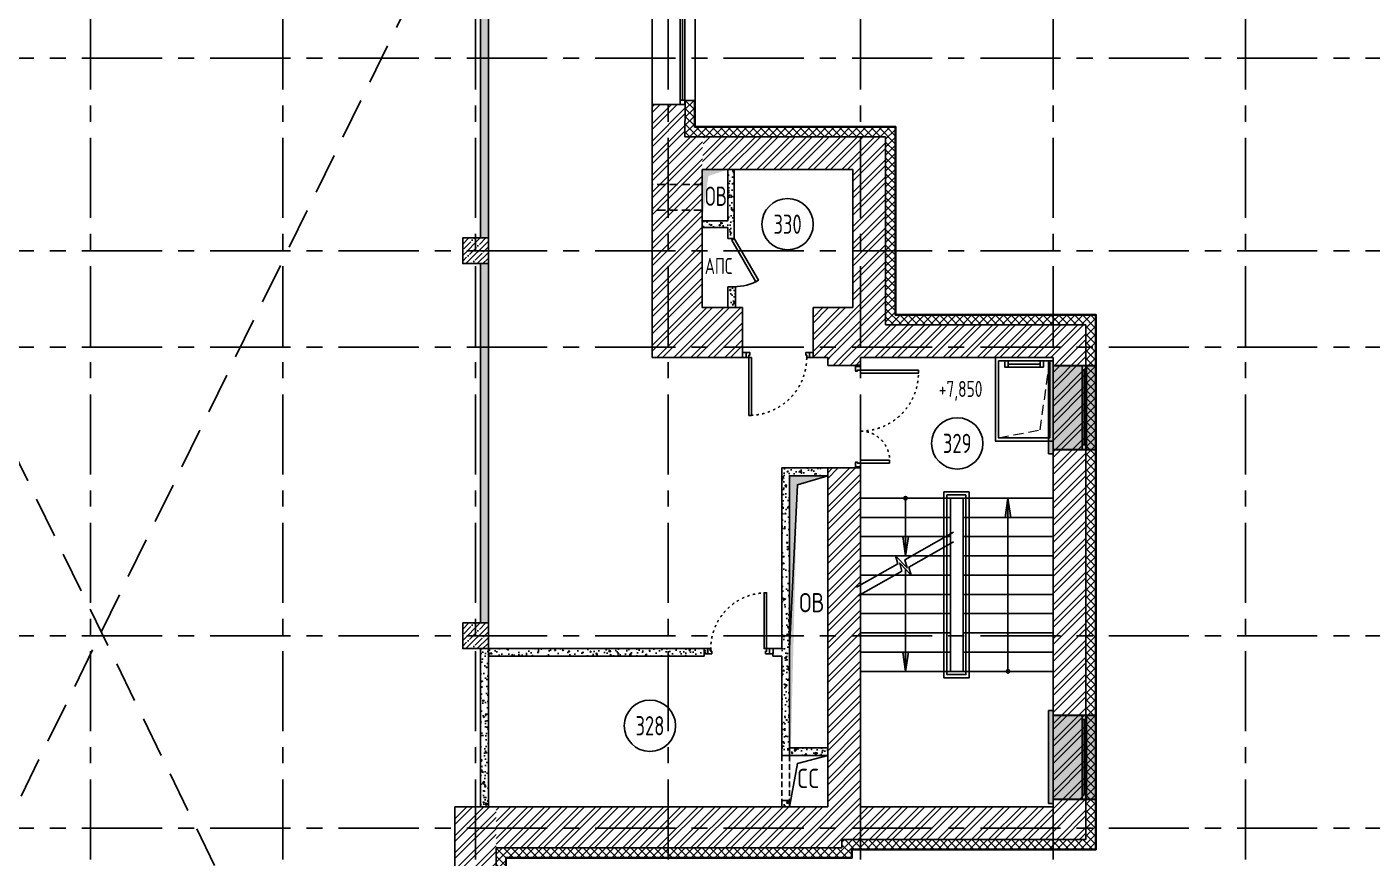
# Model space of a CAD drawing. Header units: millimetres. Extents: x -9318 to 9016603, y 0 to 838141.
# Drawn here: x 68412 to 89372, y 427543 to 440498 of the extents above; entities that cross this region are included whole.
import ezdxf
from ezdxf import colors
from ezdxf.entities.mleader import LeaderData, LeaderLine
from ezdxf.enums import TextEntityAlignment as Align
from ezdxf.math import Vec2, Vec3

# ---------------------------------------------------------------- set-up
doc = ezdxf.new("R2010")
doc.units = ezdxf.units.MM
for name, pattern in [('ACAD_ISO03W100', [30, 12, -18]), ('ADSK_Скрыто', [6, 3, -3]), ('ADSK_Штрих_ш3 п1_5', [4.5, 3, -1.5]), ('CENTER', [2, 1.25, -0.25, 0.25, -0.25]), ('DASHED', [19.05, 12.7, -6.35]), ('HIDDEN2', [4.7625, 3.175, -1.5875])]:
    doc.linetypes.add(name, pattern=pattern)
doc.layers.add('АР_новое окно', color=160, linetype='Continuous')
doc.layers.add('АР_Номер помещения', color=1, linetype='Continuous', lineweight=25)
doc.styles.add('ICOCPEUR', font='isocpeur.ttf')
doc.styles.add('ISOCPEUR', font='isocpeur.ttf', dxfattribs={"width": 0.7})
pattern_1 = [(50, (5759.64, 336407.27), (215.17805, -18.82564), [22.5, -247.5]), (355, (5759.64, 336407.27), (-41.6254, 225.65764), [18, -198]), (100.45144, (5777.57, 336405.7), (173.55265, 206.832), [19.12206, -210.34263]), (46.1842, (5759.64, 336467.27), (320.1724, -49.6558), [33.75, -371.25]), (96.63564, (5786.32, 336463.14), (280.3986, 292.2356), [28.6831, -315.5141]), (351.18416, (5759.64, 336467.27), (280.3986, 292.2356), [27, -297]), (21, (5789.64, 336452.27), (179.07212, -120.78567), [22.5, -247.5]), (326, (5789.64, 336452.27), (72.9946, 217.545), [18, -198]), (71.45144, (5804.56, 336442.2), (252.0667, 96.75935), [19.12206, -210.34263]), (37.5, (5759.64, 336407.274), (3.647957, 99.868156), [0, -195.6, 0, -201, 0, -198.75]), (7.5, (5759.64, 336407.27), (78.92086, 118.32351), [0, -114.6, 0, -191.1, 0, -75.75]), (327.5, (5692.74, 336407.274), (160.14673, -6.76646), [0, -75, 0, -234, 0, -310.5]), (317.5, (5662.74, 336407.27), (174.95585, 30.0315), [0, -97.5, 0, -155.4, 0, -220.5])]
pattern_2 = [(45, (5759.64, 336407.27), (-132.58252, 132.58252), []), (45, (5848.03, 336407.27), (-132.58252, 132.58252), [])]
pattern_3 = [(50, (5659.64, 336407.27), (215.17805, -18.82564), [22.5, -247.5]), (355, (5659.64, 336407.27), (-41.6254, 225.65764), [18, -198]), (100.45144, (5677.57, 336405.7), (173.55265, 206.832), [19.12206, -210.34263]), (46.1842, (5659.64, 336467.27), (320.1724, -49.6558), [33.75, -371.25]), (96.63564, (5686.32, 336463.14), (280.3986, 292.2356), [28.6831, -315.5141]), (351.18416, (5659.64, 336467.27), (280.3986, 292.2356), [27, -297]), (21, (5689.64, 336452.27), (179.07212, -120.78567), [22.5, -247.5]), (326, (5689.64, 336452.27), (72.9946, 217.545), [18, -198]), (71.45144, (5704.56, 336442.2), (252.0667, 96.75935), [19.12206, -210.34263]), (37.5, (5659.64, 336407.274), (3.647957, 99.868156), [0, -195.6, 0, -201, 0, -198.75]), (7.5, (5659.64, 336407.27), (78.92086, 118.32351), [0, -114.6, 0, -191.1, 0, -75.75]), (327.5, (5592.74, 336407.274), (160.14673, -6.76646), [0, -75, 0, -234, 0, -310.5]), (317.5, (5562.74, 336407.27), (174.95585, 30.0315), [0, -97.5, 0, -155.4, 0, -220.5])]

# ---------------------------------------------------------------- blocks, each defined once
blk = doc.blocks.new('*U621')
h = blk.add_hatch(color=8)
h.dxf.hatch_style = 1
edge = h.paths.add_edge_path()
edge.add_arc((0, 0), 27.6, 359.64, 719.64)
h = blk.add_hatch(color=8)
h.dxf.hatch_style = 1
h.paths.add_polyline_path([(2400, -44), (2400, 44), (2700, 0)])
at = {"color": 8}
blk.add_line((2700, 0), (0, 0), dxfattribs=at)
blk.add_lwpolyline([(2400, 44), (2400, -44), (2700, 0), (2400, 44)], dxfattribs=at)
blk.add_circle((0, 0), 27.6, dxfattribs=at)
blk = doc.blocks.new('*U611')
h = blk.add_hatch(color=8)
h.dxf.hatch_style = 1
edge = h.paths.add_edge_path()
edge.add_arc((0, 0), 27.6, 359.64, 719.64)
h = blk.add_hatch(color=8)
h.dxf.hatch_style = 1
h.paths.add_polyline_path([(600, -44), (600, 44), (900, 0)])
at = {"color": 8}
blk.add_line((900, 0), (0, 0), dxfattribs=at)
blk.add_lwpolyline([(600, 44), (600, -44), (900, 0), (600, 44)], dxfattribs=at)
blk.add_circle((0, 0), 27.6, dxfattribs=at)
blk = doc.blocks.new('дверь 1600')
at = {"color": 8}
for points in [[(984199, -50491), (984119, -50491), (984119, -50511), (984199, -50511), (984199, -50491)], [(984119, -50511), (984199, -50511), (984199, -50581), (984169, -50581), (984169, -50566), (984119, -50566), (984119, -50511)], [(984119, -52071), (984199, -52071), (984199, -52001), (984169, -52001), (984169, -52016), (984119, -52016), (984119, -52071)], [(984199, -52091), (984119, -52091), (984119, -52071), (984199, -52071), (984199, -52091)]]:
    blk.add_lwpolyline(points, dxfattribs=at)
for points in [[(983669, -50615), (984119, -50615), (984119, -50566), (983669, -50566)], [(984119, -52016), (983219, -52016), (983219, -52016), (983219, -51966), (984119, -51966)]]:
    blk.add_lwpolyline(points, close=True, dxfattribs=at)
at = {"color": 8, "linetype": 'ACAD_ISO03W100', "ltscale": 3}
for centre, radius, start, end in [((984121, -50611), 455, 174.2504, 269.7078), ((984120, -51968), 902, 90.0605, 183.0273)]:
    blk.add_arc(centre, radius, start, end, dxfattribs=at)
blk = doc.blocks.new('*U613')
at = {"color": 8}
for points in [[(-55, -80), (-55, 0), (-115, 0), (-115, -40), (-100, -40), (-100, -80), (-55, -80)], [(0, 0), (0, -80), (-55, -80), (-55, 0), (0, 0)], [(-1100, 0), (-1100, -80), (-1045, -80), (-1045, 0), (-1100, 0)], [(-1045, -80), (-1045, 0), (-985, 0), (-985, -40), (-1000, -40), (-1000, -80), (-1045, -80)]]:
    blk.add_lwpolyline(points, dxfattribs=at)
blk.add_lwpolyline([(-100, -80), (-100, -980), (-140, -980), (-140, -80)], close=True, dxfattribs=at)
at = {"color": 8, "linetype": 'ACAD_ISO03W100', "ltscale": 3}
blk.add_arc((-100, -80), 900, 180, 270, dxfattribs=at)
blk = doc.blocks.new('*U602')
at = {"color": 8}
for points in [[(0, 0), (0, -80), (55, -80), (55, 0), (0, 0)], [(55, -80), (55, 0), (115, 0), (115, -40), (100, -40), (100, -80), (55, -80)], [(1015, -80), (1015, 0), (955, 0), (955, -40), (970, -40), (970, -80), (1015, -80)], [(1070, 0), (1070, -80), (1015, -80), (1015, 0), (1070, 0)]]:
    blk.add_lwpolyline(points, dxfattribs=at)
blk.add_lwpolyline([(100, -80), (100, -950), (140, -950), (140, -80)], close=True, dxfattribs=at)
at = {"color": 8, "linetype": 'ACAD_ISO03W100', "ltscale": 3}
blk.add_arc((100, -80), 870, 270, 0, dxfattribs=at)
blk = doc.blocks.new('*U564')
h = blk.add_hatch(color=8)
h.dxf.hatch_style = 1
h.paths.add_polyline_path([(-1380, -520), (70, -520), (70, -450), (0, -450), (0, 220), (-1310, 220), (-1310, -450), (-1380, -450)])
at = {"color": 8, "lineweight": 30}
for p, q in [((-1310, -450), (-1310, 220)), ((0, -450), (0, 220))]:
    blk.add_line(p, q, dxfattribs=at)
at = {"color": 8}
for p, q in [((0, 220), (-1310, 220)), ((-1310, 70), (0, 70)), ((-1310, 0), (0, 0)), ((-1240, 0), (-1240, 70)), ((-1240, 35), (-70, 35)), ((-70, 0), (-70, 70)), ((-1380, -520), (-1380, -450)), ((-1380, -450), (-1310, -450)), ((-1380, -520), (70, -520)), ((0, -450), (70, -450)), ((70, -520), (70, -450))]:
    blk.add_line(p, q, dxfattribs=at)
blk = doc.blocks.new('_DotSmall')
at = {"color": 8, "linetype": 'ByBlock', "const_width": 0.5}
blk.add_lwpolyline([(-0.0625, 0, 1), (0.0625, 0, 1)], format="xyb", close=True, dxfattribs=at)
blk = doc.blocks.new('*U461')
at = {"layer": 'АР_Номер помещения', "color": 8}
blk.add_circle((-15988, 2213), 400, dxfattribs=at)
at = {"color": 8, "style": 'ISOCPEUR', "width": 0.7, "flags": 1}
blk.add_attdef('КАТЕГОРИЯ', (-499, -2092), '', height=250, dxfattribs=at)
at = {"layer": 'АР_Номер помещения', "color": 8, "style": 'ISOCPEUR', "width": 0.7}
blk.add_attdef('НОМЕР_ПОМЕЩЕНИЯ', text='', height=300, dxfattribs=at).set_placement((-15988, 2213), align=Align.MIDDLE_CENTER)
blk = doc.blocks.new('*U462')
at = {"layer": 'АР_Номер помещения', "color": 8}
blk.add_circle((-16683, 4636), 400, dxfattribs=at)
at = {"color": 8, "style": 'ISOCPEUR', "width": 0.7, "flags": 1}
blk.add_attdef('КАТЕГОРИЯ', (-499, -2092), '', height=250, dxfattribs=at)
at = {"layer": 'АР_Номер помещения', "color": 8, "style": 'ISOCPEUR', "width": 0.7}
blk.add_attdef('НОМЕР_ПОМЕЩЕНИЯ', text='', height=300, dxfattribs=at).set_placement((-16683, 4636), align=Align.MIDDLE_CENTER)
blk = doc.blocks.new('*U1207')
at = {"layer": 'АР_Номер помещения', "color": 8}
blk.add_circle((-21172, 2819), 400, dxfattribs=at)
at = {"color": 8, "style": 'ISOCPEUR', "width": 0.7, "flags": 1}
blk.add_attdef('КАТЕГОРИЯ', (-499, -2092), '', height=250, dxfattribs=at)
at = {"layer": 'АР_Номер помещения', "color": 8, "style": 'ISOCPEUR', "width": 0.7}
blk.add_attdef('НОМЕР_ПОМЕЩЕНИЯ', text='', height=300, dxfattribs=at).set_placement((-21172, 2819), align=Align.MIDDLE_CENTER)
blk = doc.blocks.new('*U404')
h = blk.add_hatch(color=8)
h.dxf.hatch_style = 1
h.paths.add_polyline_path([(-1380, -520), (70, -520), (70, -450), (0, -450), (0, 220), (-1310, 220), (-1310, -450), (-1380, -450)])
at = {"color": 8, "lineweight": 30}
for p, q in [((-1310, -450), (-1310, 220)), ((0, -450), (0, 220))]:
    blk.add_line(p, q, dxfattribs=at)
at = {"color": 8}
for p, q in [((0, 220), (-1310, 220)), ((-1310, 70), (0, 70)), ((-1310, 0), (0, 0)), ((-1240, 0), (-1240, 70)), ((-1240, 35), (-70, 35)), ((-70, 0), (-70, 70)), ((-1380, -520), (-1380, -450)), ((-1380, -450), (-1310, -450)), ((-1380, -520), (70, -520)), ((0, -450), (70, -450)), ((70, -520), (70, -450))]:
    blk.add_line(p, q, dxfattribs=at)
blk = doc.blocks.new('*U784')
at = {"layer": 'АР_новое окно', "color": 8, "lineweight": 20}
for p, q in [((0, 1770), (-70, 1770)), ((0, 0), (-70, 0))]:
    blk.add_line(p, q, dxfattribs=at)
at = {"layer": 'АР_новое окно', "color": 8}
for p, q in [((-70, 1770), (-70, 0)), ((-70, 0), (-70, 1770)), ((0, 1700), (-70, 1700)), ((-35, 1700), (-35, 70)), ((0, 1770), (0, 0)), ((0, 70), (-70, 70))]:
    blk.add_line(p, q, dxfattribs=at)
blk = doc.blocks.new('*U782')
at = {"color": 8}
for p, q in [((-750, 0), (-750, 100)), ((0, 0), (0, 100))]:
    blk.add_line(p, q, dxfattribs=at)
blk.add_lwpolyline([(0, 0), (-650, -375), (-671, -337), (-22, 38)], close=True, dxfattribs=at)
blk.add_arc((0, 0), 750, 180, 210, dxfattribs=at)

msp = doc.modelspace()

# ---------------------------------------------------------------- hatches: boundary and pattern name
at = {"ltscale": 100}
h = msp.add_hatch(dxfattribs=at)
h.set_pattern_fill('AR-CONC', color=256, scale=30)
h.set_pattern_definition(pattern_1)
h.paths.add_polyline_path([(75602.03, 442807.96), (75482.03, 442807.96), (75482.03, 437207.96), (75602.03, 437207.96)])
h = msp.add_hatch(dxfattribs=at)
h.set_pattern_fill('ANSI37', color=256, scale=700)
h.set_pattern_definition([(45, (-881264.54, 440766.49), (-61.871843, 61.871843), []), (135, (-881264.54, 440766.49), (-61.871843, -61.871843), [])])
h.paths.add_polyline_path([(78661.91, 438782.96), (81791.91, 438782.96), (81791.91, 435852.96), (84912.07, 435852.96), (84912.07, 427832.96), (81111.91, 427832.96), (81111.91, 427702.96), (75721.91, 427702.96), (75721.91, 419092.96), (80697.1, 419092.96), (80697.1, 423057.96), (115497.1, 423057.96), (115497.1, 419092.96), (125997.1, 419092.96), (125997.1, 401222.96), (132347.11, 401222.96), (132347.08, 391512.96), (119247.1, 391512.96), (119247.1, 397862.96), (111367.1, 397862.96), (111367.1, 403052.96), (102831.79, 403052.96), (102831.79, 402652.96), (102981.79, 402652.96), (102981.79, 402902.96), (111217.1, 402902.96), (111217.1, 397712.96), (119097.1, 397712.96), (119097.1, 391362.96), (132497.08, 391362.96), (132497.11, 401372.96), (126147.1, 401372.96), (126147.1, 419242.96), (115647.1, 419242.96), (115647.1, 423207.96), (80547.1, 423207.96), (80547.1, 419242.96), (75871.91, 419242.96), (75871.91, 427552.96), (81261.91, 427552.96), (81261.91, 427682.96), (85062.07, 427682.96), (85062.07, 436002.96), (81941.91, 436002.96), (81941.91, 438932.96), (78811.91, 438932.96), (78811.91, 439351.77), (78666.33, 439351.77)])
h = msp.add_hatch(dxfattribs=at)
h.set_pattern_fill('ANSI32', color=256, scale=500)
h.set_pattern_definition([(45, (5764.52, 332917.4), (-132.58252, 132.58252), []), (45, (5852.9, 332917.4), (-132.58252, 132.58252), [])])
h.paths.add_polyline_path([(78936.79, 438782.96), (78661.91, 438782.96), (78666.33, 439286.77), (78156.87, 439286.77), (78147.03, 435342.96), (79562.07, 435342.95), (79562.07, 436122.96), (78931.91, 436122.96)])
h = msp.add_hatch(dxfattribs=at)
h.set_pattern_fill('ANSI32', color=256, scale=500)
h.set_pattern_definition(pattern_2)
h.paths.add_polyline_path([(84912.07, 435852.96), (81791.91, 435852.96), (81791.91, 438782.96), (78953.83, 438782.96), (78931.91, 438272.96), (81281.91, 438272.96), (81281.91, 436122.96), (80662.07, 436122.96), (80662.07, 435342.96), (84402.07, 435342.96), (84912.07, 435345.24)])
h = msp.add_hatch(dxfattribs=at)
h.set_pattern_fill('AR-CONC', color=256, scale=30)
h.set_pattern_definition(pattern_1)
h.paths.add_polyline_path([(79433.38, 437197.96), (79431.91, 438272.96), (79333.38, 438271.06), (79330.44, 438274.85), (79331.91, 437471.39), (78931.91, 437471.39), (78931.91, 437371.39), (79331.91, 437371.39), (79331.91, 437197.96)])
at = {"linetype": 'ADSK_Скрыто', "lineweight": 9}
msp.add_hatch(color=256, dxfattribs=at).paths.add_polyline_path([(79331.91, 438272.96), (79031.91, 438172.96), (78931.91, 437472.96), (78931.91, 438272.96)])
at = {"ltscale": 100}
h = msp.add_hatch(dxfattribs=at)
h.set_pattern_fill('ANSI35', color=256, scale=500)
h.set_pattern_definition([(45, (-881850.06, 477079.43), (-88.388348, 88.388348), []), (45, (-881761.68, 477079.43), (-88.388348, 88.388348), [156.25, -31.25, 0, -31.25])])
h.paths.add_polyline_path([(75602.03, 437207.96), (75202.03, 437207.96), (75202.03, 436807.96), (75602.03, 436807.96)])
h = msp.add_hatch(dxfattribs=at)
h.set_pattern_fill('AR-CONC', color=256, scale=30)
h.set_pattern_definition(pattern_1)
h.paths.add_polyline_path([(75602.03, 436807.96), (75482.03, 436807.96), (75482.03, 431207.96), (75602.03, 431207.96)])
h = msp.add_hatch(dxfattribs=at)
h.set_pattern_fill('AR-CONC', color=256, scale=30)
h.set_pattern_definition([(50, (275635.95, 336407.27), (215.17805, -18.82564), [22.5, -247.5]), (355, (275635.95, 336407.27), (-41.6254, 225.65764), [18, -198]), (100.45144, (275653.88, 336405.7), (173.55265, 206.832), [19.12206, -210.34263]), (46.1842, (275635.95, 336467.27), (320.1724, -49.6558), [33.75, -371.25]), (96.63564, (275662.63, 336463.14), (280.3986, 292.2356), [28.6831, -315.51413]), (351.18416, (275635.95, 336467.27), (280.3986, 292.2356), [27, -297]), (21, (275665.95, 336452.27), (179.07212, -120.78567), [22.5, -247.5]), (326, (275665.95, 336452.27), (72.9946, 217.54501), [18, -198]), (71.45144, (275680.87, 336442.2), (252.06671, 96.75935), [19.12206, -210.34263]), (37.5, (275635.95, 336407.274), (3.647957, 99.868156), [0, -195.6, 0, -201, 0, -198.75]), (7.5, (275635.95, 336407.27), (78.92086, 118.323514), [0, -114.6, 0, -191.1, 0, -75.75]), (327.5, (275569.05, 336407.274), (160.14673, -6.766462), [0, -75, 0, -234, 0, -310.5]), (317.5, (275539.05, 336407.27), (174.95585, 30.031495), [0, -97.5, 0, -155.4, 0, -220.5])])
h.paths.add_polyline_path([(79451.91, 436447.96), (79331.91, 436447.96), (79331.91, 436122.96), (79451.91, 436122.96)])
h = msp.add_hatch(dxfattribs=at)
h.set_pattern_fill('ANSI32', color=256, scale=500)
h.set_pattern_definition(pattern_2)
h.paths.add_polyline_path([(81111.91, 427832.96), (84912.07, 427832.96), (84912.07, 435345.24), (84402.03, 435342.96), (84402.03, 428342.96), (81402.11, 428342.96), (81401.96, 433622.96), (80892.07, 433622.96), (80892.07, 428342.96), (75721.91, 428342.96), (75721.91, 427702.96), (81111.91, 427702.96)])
h = msp.add_hatch(dxfattribs=at)
h.set_pattern_fill('ANSI32', color=256, scale=500)
h.set_pattern_definition(pattern_2)
h.paths.add_polyline_path([(81402.03, 435342.96), (80892.1, 435342.96), (80892.1, 435222.96), (81402.03, 435222.95)])
h = msp.add_hatch(dxfattribs=at)
h.set_pattern_fill('AR-CONC', color=256, scale=30)
h.set_pattern_definition(pattern_3)
h.paths.add_polyline_path([(80792.07, 433622.96), (80172.58, 433622.96), (80172.55, 430688.06), (80292.58, 430688.23), (80292.59, 433502.96), (80792.07, 433502.96)])
h = msp.add_hatch(dxfattribs=at)
h.set_pattern_fill('ANSI31', color=256)
h.set_pattern_definition([(45, (5759.63739, 336407.27439), (-0.08838834765, 0.08838834765), [])])
h.paths.add_polyline_path([(80892.07, 433502.96), (80292.59, 433502.96), (80292.58, 431007.96), (80359.23, 431007.96), (80418.11, 433362.26)])
h.paths.add_polyline_path([(80359.23, 431007.96), (80292.58, 431007.96), (80292.58, 428342.96)])
h = msp.add_hatch(dxfattribs=at)
h.set_pattern_fill('ANSI35', color=256, scale=500)
h.set_pattern_definition([(45, (-881850.06, 471079.43), (-88.388348, 88.388348), []), (45, (-881761.68, 471079.43), (-88.388348, 88.388348), [156.25, -31.25, 0, -31.25])])
h.paths.add_polyline_path([(75602.03, 431207.96), (75202.03, 431207.96), (75202.03, 430807.96), (75602.03, 430807.96)])
h = msp.add_hatch(dxfattribs=at)
h.set_pattern_fill('AR-CONC', color=256, scale=30)
h.set_pattern_definition(pattern_1)
h.paths.add_polyline_path([(75602.03, 430687.95), (79067.16, 430688.09), (79067.16, 430808.09), (75482.03, 430807.96), (75482.03, 429383.64), (75482.03, 429263.64), (75482.03, 428342.96), (75602.03, 428342.96)])
h = msp.add_hatch(color=256)
h.dxf.hatch_style = 1
h.paths.add_polyline_path([(82058.12, 430752.96), (82146.66, 430752.96), (82102.39, 430452.96)])
h = msp.add_hatch(dxfattribs=at)
h.set_pattern_fill('AR-CONC', color=256, scale=30)
h.set_pattern_definition(pattern_3)
h.paths.add_polyline_path([(80292.58, 430344.64), (80292.58, 430688.03), (80172.63, 430688.06), (80172.58, 429529.83), (80172.58, 429409.83), (80172.58, 429141.36), (80292.58, 429141.36)])
h = msp.add_hatch(dxfattribs=at)
h.set_pattern_fill('AR-CONC', color=256, scale=30)
h.set_pattern_definition([(50, (140697.8, 334862.18), (215.17805, -18.82564), [22.5, -247.5]), (355, (140697.8, 334862.18), (-41.6254, 225.65764), [18, -198]), (100.45144, (140715.73, 334860.62), (173.55265, 206.832), [19.12206, -210.34263]), (46.1842, (140697.8, 334922.18), (320.1724, -49.6558), [33.75, -371.25]), (96.63564, (140724.48, 334918.05), (280.3986, 292.2356), [28.6831, -315.5141]), (351.18416, (140697.8, 334922.2), (280.3986, 292.2356), [27, -297]), (21, (140727.8, 334907.18), (179.07212, -120.78567), [22.5, -247.5]), (326, (140727.8, 334907.18), (72.9946, 217.545), [18, -198]), (71.45144, (140742.72, 334897.12), (252.0667, 96.75935), [19.12206, -210.34263]), (37.5, (140697.8, 334862.185), (3.647957, 99.868156), [0, -195.6, 0, -201, 0, -198.75]), (7.5, (140697.8, 334862.18), (78.92086, 118.32351), [0, -114.6, 0, -191.1, 0, -75.75]), (327.5, (140630.9, 334862.185), (160.14673, -6.76646), [0, -75, 0, -234, 0, -310.5]), (317.5, (140600.9, 334862.18), (174.95585, 30.0315), [0, -97.5, 0, -155.4, 0, -220.5])])
h.paths.add_polyline_path([(80892.06, 429263.05), (80292.59, 429262.99), (80292.59, 429142.9), (80892.06, 429142.96)])
h = msp.add_hatch(dxfattribs=at)
h.set_pattern_fill('AR-CONC', color=256, scale=30)
h.set_pattern_definition([(50, (140577.75, 334042.16), (215.17805, -18.82564), [22.5, -247.5]), (355, (140577.75, 334042.16), (-41.6254, 225.65764), [18, -198]), (100.45144, (140595.68, 334040.59), (173.55265, 206.832), [19.12206, -210.34263]), (46.1842, (140577.75, 334102.16), (320.1724, -49.6558), [33.75, -371.25]), (96.63564, (140604.43, 334098.02), (280.3986, 292.2356), [28.6831, -315.5141]), (351.18416, (140577.75, 334102.16), (280.3986, 292.2356), [27, -297]), (21, (140607.75, 334087.16), (179.07212, -120.78567), [22.5, -247.5]), (326, (140607.75, 334087.16), (72.9946, 217.545), [18, -198]), (71.45144, (140622.67, 334077.1), (252.0667, 96.75935), [19.12206, -210.34263]), (37.5, (140577.75, 334042.16), (3.647957, 99.868156), [0, -195.6, 0, -201, 0, -198.75]), (7.5, (140577.75, 334042.16), (78.92086, 118.32351), [0, -114.6, 0, -191.1, 0, -75.75]), (327.5, (140510.85, 334042.16), (160.14673, -6.76646), [0, -75, 0, -234, 0, -310.5]), (317.5, (140480.85, 334042.16), (174.95585, 30.0315), [0, -97.5, 0, -155.4, 0, -220.5])])
h.paths.add_polyline_path([(80292.58, 428443.02), (80172.54, 428442.96), (80172.54, 428342.93), (80292.58, 428342.99)])
h = msp.add_hatch(dxfattribs=at)
h.set_pattern_fill('ANSI32', color=256, scale=500)
h.set_pattern_definition([(45, (-887844.57, 501230.07), (-132.58252, 132.58252), []), (45, (-887756.18, 501230.07), (-132.58252, 132.58252), [])])
h.paths.add_polyline_path([(75721.91, 428342.96), (75081.91, 428342.96), (75082.03, 419093.04), (75722.03, 419092.87), (75721.91, 427702.15), (75721.91, 427703.77)])

# ---------------------------------------------------------------- linework, layer by layer
at = {"linetype": 'CENTER', "ltscale": 1000}
for p, q in [((69402.03, 470770.43), (69402.03, 415038.08)), ((72402.03, 470770.43), (72402.03, 415038.08)), ((75402.03, 470770.43), (75402.03, 415038.08)), ((78402.03, 470770.43), (78402.03, 415038.08)), ((81402.03, 470770.43), (81402.03, 415038.08)), ((84402.03, 470770.43), (84402.03, 415038.08)), ((87402.03, 470770.43), (87402.03, 415038.08)), ((51268.34, 440007.96), (134446.74, 440007.96)), ((51268.34, 437007.96), (134446.74, 437007.96)), ((51268.34, 435507.96), (134446.74, 435507.96)), ((51268.34, 431007.96), (134446.74, 431007.96)), ((51268.34, 428007.96), (134446.74, 428007.96))]:
    msp.add_line(p, q, dxfattribs=at)
at = {"linetype": 'DASHED', "ltscale": 50}
for p, q in [((75081.91, 419715.34), (63721.91, 443107.96)), ((63721.91, 419092.96), (75402.03, 443007.96))]:
    msp.add_line(p, q, dxfattribs=at)
at = {"ltscale": 100}
for p, q in [((78821.91, 438942.96), (78821.91, 442123.22)), ((78666.33, 439351.77), (78821.91, 439351.77)), ((78666.33, 439351.77), (78666.33, 439286.77)), ((78811.91, 438932.96), (78811.91, 439351.77)), ((78666.33, 439286.77), (78151.91, 439286.77)), ((78151.91, 435342.96), (78151.91, 439286.77)), ((78661.91, 438782.96), (78666.33, 439286.77)), ((81941.91, 438932.96), (78811.91, 438932.96)), ((81951.91, 438942.96), (78821.91, 438942.96)), ((81941.91, 436002.96), (81941.91, 438932.96)), ((81951.91, 436012.96), (81951.91, 438942.96)), ((81791.91, 438782.96), (78661.91, 438782.96)), ((81791.91, 435852.96), (81791.91, 438782.96)), ((78931.91, 436122.96), (78931.91, 438272.96)), ((81281.91, 438272.96), (78931.91, 438272.96)), ((79433.66, 437197.96), (79431.91, 438273.12)), ((81281.91, 436122.96), (81281.91, 438272.96)), ((78931.91, 437371.39), (79331.91, 437371.39)), ((79331.91, 437371.39), (79331.91, 437197.96)), ((79331.91, 437197.96), (79433.66, 437197.96)), ((79331.91, 436447.96), (79331.91, 436122.96)), ((79331.91, 436447.96), (79451.91, 436447.96)), ((79451.91, 436447.96), (79451.91, 436122.96)), ((79562.07, 436122.96), (78931.91, 436122.96)), ((79562.07, 436122.96), (79562.07, 435342.96)), ((80662.07, 436122.96), (80662.07, 435342.96)), ((81281.91, 436122.96), (80662.07, 436122.96)), ((81941.91, 436002.96), (85062.07, 436002.96)), ((81951.91, 436012.96), (85072.07, 436012.96)), ((85062.07, 427682.96), (85062.07, 436002.96)), ((85072.07, 427672.96), (85072.07, 436012.96)), ((81791.91, 435852.96), (84912.07, 435852.96)), ((84912.07, 427832.96), (84912.07, 435852.96)), ((79562.07, 435342.96), (78151.91, 435342.96)), ((80662.07, 435342.96), (80892.1, 435342.96)), ((80892.1, 435222.96), (81402.1, 435222.96)), ((81402.03, 435342.96), (84402.07, 435342.96)), ((84402.07, 428342.96), (84402.07, 435342.96)), ((80892.07, 433622.96), (81402.07, 433622.96)), ((80892.07, 428342.96), (80892.07, 433622.96)), ((81402.07, 428342.96), (81402.07, 433622.96)), ((83043.97, 433203.26), (83043.97, 430452.96)), ((81402.07, 432852.96), (82802.71, 432852.96)), ((83001.39, 432852.96), (84402.33, 432852.96)), ((81402.07, 432552.96), (82802.71, 432552.96)), ((83001.39, 432552.96), (84402.18, 432552.96)), ((81402.07, 432252.96), (82802.71, 432252.96)), ((83001.39, 432252.96), (84402.18, 432252.96)), ((81402.07, 431952.96), (82802.71, 431952.96)), ((83001.54, 431952.96), (84402.18, 431952.96)), ((81402.07, 431652.96), (82802.71, 431652.96)), ((83001.54, 431652.96), (84402.18, 431652.96)), ((81402.07, 431352.96), (82802.71, 431352.96)), ((83001.54, 431352.96), (84402.18, 431352.96)), ((81402.07, 431052.96), (82802.71, 431052.96)), ((83001.54, 431052.96), (84402.18, 431052.96)), ((75482.03, 430807.96), (75482.03, 428342.96)), ((81402.07, 430752.96), (82802.71, 430752.96)), ((83001.54, 430752.96), (84402.18, 430752.96)), ((80172.56, 429142.9), (80172.58, 430688.06)), ((84402.03, 430452.96), (81402.07, 430452.96)), ((80172.58, 428442.96), (80292.62, 428442.96)), ((80172.58, 428342.95), (80172.58, 428442.96)), ((75081.91, 428342.96), (80892.07, 428342.96)), ((75081.91, 419092.96), (75081.91, 428342.96)), ((81402.07, 428342.96), (84402.07, 428342.96)), ((81111.91, 427832.96), (84912.07, 427832.96)), ((75721.91, 427702.96), (81111.91, 427702.96)), ((75721.91, 419092.96), (75721.91, 427702.96)), ((81261.91, 427682.96), (85062.07, 427682.96)), ((81271.91, 427672.96), (85072.07, 427672.96)), ((75871.91, 427552.96), (81261.91, 427552.96)), ((75871.91, 419242.96), (75871.91, 427552.96)), ((75881.91, 427542.96), (81271.91, 427542.96)), ((75881.91, 419252.96), (75881.91, 427542.96))]:
    msp.add_line(p, q, dxfattribs=at)
for p, q in [((78151.91, 441056.77), (78151.91, 439286.77)), ((82102.39, 430452.96), (82102.39, 432045.28))]:
    msp.add_line(p, q)
at = {"linetype": 'DASHED', "ltscale": 10}
for p, q in [((78931.91, 438042.94), (78151.91, 438042.94)), ((78931.91, 437642.94), (78151.91, 437642.94))]:
    msp.add_line(p, q, dxfattribs=at)
at = {"linetype": 'ADSK_Штрих_ш3 п1_5', "ltscale": 30}
for p, q in [((80172.56, 429142.9), (80172.56, 428442.96)), ((80292.59, 429142.9), (80292.62, 428442.96))]:
    msp.add_line(p, q, dxfattribs=at)
at = {"ltscale": 100}
for points in [[(75482.03, 442807.96), (75482.03, 437207.96)], [(75602.03, 442807.96), (75602.03, 437207.96)], [(78931.91, 437472.96), (79333.21, 437472.96), (79331.91, 438272.96)], [(75482.03, 436807.96), (75482.03, 431207.96)], [(75602.03, 436807.96), (75602.03, 431207.96)], [(80892.1, 435222.96), (80892.1, 435342.96)], [(81402.03, 435222.96), (81402.03, 435342.96)], [(83502.03, 435342.96), (84402.03, 435342.96), (84402.03, 434042.96)], [(80172.58, 430808.08), (80172.58, 433622.96), (80892.07, 433622.96)], [(80892.07, 433502.96), (80292.59, 433502.96), (80292.45, 429142.9)], [(80292.58, 430808.07), (80418.11, 433362.26), (80892.07, 433502.96)], [(82698.08, 433253.26), (82698.08, 430352.65), (83093.97, 430352.65), (83093.97, 433253.26)], [(82698.08, 433253.26), (83093.97, 433253.26)], [(81402.07, 430452.96), (81402.07, 433152.96), (84402.03, 433152.96)], [(82748.08, 433203.26), (82748.08, 430402.65), (83043.97, 430402.65), (83043.97, 430457.37)], [(82748.08, 433203.26), (83043.97, 433203.26)], [(82802.71, 433152.96), (82802.71, 430452.96)], [(83001.39, 430452.96), (83001.39, 433152.96)], [(84402.03, 433152.96), (84402.03, 430452.96)], [(75602.03, 430807.95), (78967.16, 430808.09)], [(75602.04, 430807.95), (75602.03, 428342.96)], [(78967.16, 430808.09), (78967.16, 430688.09)], [(80037.12, 430688.09), (80037.16, 430808.09)], [(80037.16, 430808.09), (80172.58, 430808.08)], [(78967.16, 430688.09), (75602.03, 430687.95)], [(80172.58, 430688.06), (80037.12, 430688.09)], [(82748.08, 430452.96), (82698.08, 430452.96)], [(83043.97, 430452.96), (83093.97, 430452.96)], [(80172.56, 429143.01), (80892.07, 429143)], [(80292.56, 428342.96), (80418.12, 429019.05), (80892.07, 429142.9)], [(80892.04, 429263), (80292.59, 429262.98)], [(80292.58, 428442.96), (80292.58, 428342.96)], [(81111.91, 427832.96), (81111.91, 427702.96)], [(81261.91, 427682.96), (81261.91, 427552.96)], [(81271.91, 427672.96), (81271.91, 427542.96)]]:
    msp.add_lwpolyline(points, dxfattribs=at)
for points in [[(75202.03, 437207.96), (75602.03, 437207.96), (75602.03, 436807.96), (75202.03, 436807.96)], [(75202.03, 431207.96), (75602.03, 431207.96), (75602.03, 430807.96), (75202.03, 430807.96)]]:
    msp.add_lwpolyline(points, close=True, dxfattribs=at)
at = {"ltscale": 75}
for points in [[(84402.03, 434042.96), (84402.03, 435342.96), (83502.03, 435342.96), (83502.03, 434042.96)], [(84352.03, 434092.96), (84352.03, 435292.96), (83552.03, 435292.96), (83552.03, 434092.96)]]:
    msp.add_lwpolyline(points, close=True, dxfattribs=at)
at = {"linetype": 'DASHED', "lineweight": 15, "ltscale": 200}
msp.add_lwpolyline([(84352.03, 434092.96), (84352.03, 435292.96), (83552.03, 435292.96), (83552.03, 434092.96)], close=True, dxfattribs=at)
at = {"linetype": 'HIDDEN2', "lineweight": 15, "ltscale": 50}
msp.add_lwpolyline([(83552.03, 434092.96), (84198.48, 434215.96), (84352.03, 435292.96)], dxfattribs=at)
at = {"ltscale": 75}
for points in [[(83651.91, 435292.96), (83702.71, 435292.96), (83702.71, 435192.78)], [(84252.03, 435192.78), (83651.91, 435192.78), (83651.91, 435292.96)], [(83651.91, 435192.78), (83651.91, 435292.96)], [(83702.71, 435292.96), (83702.71, 435192.78)], [(83702.71, 435243.58), (84201.23, 435243.58)], [(84201.23, 435192.78), (84201.23, 435292.96), (84252.03, 435292.96), (84252.03, 435192.78)]]:
    msp.add_lwpolyline(points, dxfattribs=at)
at = {"ltscale": 25}
for points in [[(82851.86, 432620.47), (82091.29, 432190), (82125.66, 432065.82), (81948.13, 432252.61), (81982.5, 432128.43), (81339.07, 431764.26)], [(81363.06, 431630.88), (82045.5, 432017.12), (82011.12, 432141.3), (82188.66, 431954.52), (82154.28, 432078.69), (82850.2, 432472.57)]]:
    msp.add_lwpolyline(points, dxfattribs=at)
msp.add_lwpolyline([(82146.66, 430752.96), (82058.12, 430752.96), (82102.39, 430452.96), (82146.66, 430752.96)])

# ---------------------------------------------------------------- block references
at = {"xscale": -1}
for name, p in [('*U784', (78591.83, 439286.77)), ('*U613', (79562.07, 435422.96))]:
    msp.add_blockref(name, p, dxfattribs=at)
ref = msp.add_blockref('*U1207', (101436.11, 434603.81))
ref.add_attrib('НОМЕР_ПОМЕЩЕНИЯ', '330', dxfattribs={"layer": 'АР_Номер помещения', "color": 8, "height": 300, "style": 'ISOCPEUR', "width": 0.7}).set_placement((80264.3, 437422.8), align=Align.MIDDLE_CENTER)
for name, p, rotation in [('*U782', (79433.66, 437197.96), 90), ('дверь 1600', (1065520.95, 383132.44), 180), ('*U404', (84852.07, 433912.96), 270), ('*U602', (80037.16, 430728.09), 180), ('*U564', (84852.17, 428462.96), 270)]:
    msp.add_blockref(name, p, dxfattribs=dict(rotation=rotation))
ref = msp.add_blockref('*U461', (98895.55, 431793.96))
ref.add_attrib('НОМЕР_ПОМЕЩЕНИЯ', '329', dxfattribs={"layer": 'АР_Номер помещения', "color": 8, "height": 300, "style": 'ISOCPEUR', "width": 0.7}).set_placement((82907.48, 434006.52), align=Align.MIDDLE_CENTER)
at = {"ltscale": 100}
for name, p, rotation in [('*U611', (82102.39, 433152.96), 270), ('*U621', (83698.08, 430452.96), 89.99999999999999)]:
    msp.add_blockref(name, p, dxfattribs=dict(at, rotation=rotation))
ref = msp.add_blockref('*U462', (94803, 424969.68))
ref.add_attrib('НОМЕР_ПОМЕЩЕНИЯ', '328', dxfattribs={"layer": 'АР_Номер помещения', "color": 8, "height": 300, "style": 'ISOCPEUR', "width": 0.7}).set_placement((78119.64, 429605.77), align=Align.MIDDLE_CENTER)

# ---------------------------------------------------------------- texts
at = {"ltscale": 100, "char_height": 300, "attachment_point": 5, "line_spacing_factor": 0.7, "style": 'ICOCPEUR'}
for s, insert in [('\\A1;{\\W0.7;ОВ}', (79148.04, 437858.66)), ('\\A1;{\\W0.8;ОВ}', (80641.01, 431524.07)), ('\\A1;{\\W0.8;CC}', (80583.3, 428785.07))]:
    msp.add_mtext(s, dxfattribs=dict(at, insert=insert))
at = {"ltscale": 100, "insert": (79190.14, 436770.79), "char_height": 250, "attachment_point": 5, "style": 'ICOCPEUR'}
msp.add_mtext('\\A1;{\\W0.7;АПС}', dxfattribs=at)

# ---------------------------------------------------------------- leaders
ml = msp.add_multileader_mtext('Standard')
ml.set_content('+13,200', color=8, style='ISOCPEUR')
ml.set_leader_properties(color=8, linetype='Continuous', lineweight=-1)
ml.set_arrow_properties(name='DOTSMALL')
ml.build(insert=Vec2(0, 0))
ml.multileader.update_dxf_attribs({"has_text_frame": 1, "text_left_attachment_type": 4, "text_right_attachment_type": 4, "dogleg_length": 100, "arrow_head_size": 180})
ctx = ml.context
ctx.base_point, ctx.char_height, ctx.arrow_head_size, ctx.landing_gap_size, ctx.plane_origin = Vec3(93068.63, 826103.47), 250, 180, 50, Vec3(90907.41, 825512.23)
ctx.left_attachment, ctx.right_attachment = 4, 4
notes = []
notes.append((ctx, [(0, (0, 0, 0), (0, 0), (1, 0), 1, [])]))
ctx.mtext.insert, ctx.mtext.width, ctx.mtext.line_spacing_style, ctx.mtext.flow_direction = Vec3(93118.63, 826436.81), 852.697, 2, 5
ml = msp.add_multileader_mtext('Standard')
ml.set_content('+11,550', color=8, style='ISOCPEUR')
ml.set_leader_properties(color=8, linetype='Continuous', lineweight=-1)
ml.set_arrow_properties(name='DOTSMALL')
ml.build(insert=Vec2(0, 0))
ml.multileader.update_dxf_attribs({"has_text_frame": 1, "text_left_attachment_type": 4, "text_right_attachment_type": 4, "dogleg_length": 100, "arrow_head_size": 180})
ctx = ml.context
ctx.base_point, ctx.char_height, ctx.arrow_head_size, ctx.landing_gap_size, ctx.plane_origin = Vec3(88068.63, 825358.47), 250, 180, 50, Vec3(85907.41, 824767.23)
ctx.left_attachment, ctx.right_attachment = 4, 4
notes.append((ctx, [(0, (0, 0, 0), (0, 0), (1, 0), 1, [])]))
ctx.mtext.insert, ctx.mtext.width, ctx.mtext.line_spacing_style, ctx.mtext.flow_direction = Vec3(88118.63, 825691.81), 852.697, 2, 5
ml = msp.add_multileader_mtext('Standard')
ml.set_content('+13,700', color=8, style='ISOCPEUR')
ml.set_leader_properties(color=8, linetype='Continuous', lineweight=-1)
ml.set_arrow_properties(name='DOTSMALL')
ml.build(insert=Vec2(0, 0))
ml.multileader.update_dxf_attribs({"has_text_frame": 1, "text_left_attachment_type": 4, "text_right_attachment_type": 4, "dogleg_length": 100, "arrow_head_size": 180})
ctx = ml.context
ctx.base_point, ctx.char_height, ctx.arrow_head_size, ctx.landing_gap_size, ctx.plane_origin = Vec3(118053.07, 658154.33), 250, 180, 50, Vec3(117803.7, 657493.51)
ctx.left_attachment, ctx.right_attachment = 4, 4
notes.append((ctx, [(0, (0, 0, 0), (0, 0), (1, 0), 1, [])]))
ctx.mtext.insert, ctx.mtext.width, ctx.mtext.line_spacing_style, ctx.mtext.flow_direction = Vec3(118103.07, 658487.66), 852.697, 2, 5
ml = msp.add_multileader_mtext('Standard')
ml.set_content('+13,700', color=8, style='ISOCPEUR')
ml.set_leader_properties(color=8, linetype='Continuous', lineweight=-1)
ml.set_arrow_properties(name='DOTSMALL')
ml.build(insert=Vec2(0, 0))
ml.multileader.update_dxf_attribs({"has_text_frame": 1, "text_left_attachment_type": 4, "text_right_attachment_type": 4, "dogleg_length": 100, "arrow_head_size": 180})
ctx = ml.context
ctx.base_point, ctx.char_height, ctx.arrow_head_size, ctx.landing_gap_size, ctx.plane_origin = Vec3(79585.57, 658000.47), 250, 180, 50, Vec3(77424.36, 657409.23)
ctx.left_attachment, ctx.right_attachment = 4, 4
notes.append((ctx, [(0, (0, 0, 0), (0, 0), (1, 0), 1, [])]))
ctx.mtext.insert, ctx.mtext.width, ctx.mtext.line_spacing_style, ctx.mtext.flow_direction = Vec3(79635.57, 658333.81), 852.697, 2, 5
ml = msp.add_multileader_mtext('Standard')
ml.set_content('+15,850', color=8, style='ISOCPEUR')
ml.set_leader_properties(color=8, linetype='Continuous', lineweight=-1)
ml.set_arrow_properties(name='DOTSMALL')
ml.build(insert=Vec2(0, 0))
ml.multileader.update_dxf_attribs({"has_text_frame": 1, "text_left_attachment_type": 4, "text_right_attachment_type": 4, "dogleg_length": 100, "arrow_head_size": 180})
ctx = ml.context
ctx.base_point, ctx.char_height, ctx.arrow_head_size, ctx.landing_gap_size, ctx.plane_origin = Vec3(78411.29, 652860.4), 250, 180, 50, Vec3(78329.9, 651149.71)
ctx.left_attachment, ctx.right_attachment = 4, 4
notes.append((ctx, [(0, (0, 0, 0), (0, 0), (1, 0), 1, [])]))
ctx.mtext.insert, ctx.mtext.width, ctx.mtext.defined_height, ctx.mtext.line_spacing_style, ctx.mtext.flow_direction = Vec3(78461.29, 653193.74), 696.0353, 776.46, 2, 5
ml = msp.add_multileader_mtext('Standard')
ml.set_content('+15,850', color=8, style='ISOCPEUR')
ml.set_leader_properties(color=8, linetype='Continuous', lineweight=-1)
ml.set_arrow_properties(name='DOTSMALL')
ml.build(insert=Vec2(0, 0))
ml.multileader.update_dxf_attribs({"has_text_frame": 1, "text_left_attachment_type": 4, "text_right_attachment_type": 4, "dogleg_length": 100, "arrow_head_size": 180})
ctx = ml.context
ctx.base_point, ctx.char_height, ctx.arrow_head_size, ctx.landing_gap_size, ctx.plane_origin = Vec3(116043.29, 652621.27), 250, 180, 50, Vec3(116522.41, 649668.82)
ctx.left_attachment, ctx.right_attachment = 4, 4
notes.append((ctx, [(0, (0, 0, 0), (0, 0), (1, 0), 1, [])]))
ctx.mtext.insert, ctx.mtext.width, ctx.mtext.line_spacing_style, ctx.mtext.flow_direction = Vec3(116093.29, 652954.61), 852.697, 2, 5
ml = msp.add_multileader_mtext('Standard')
ml.set_content('+9,800', color=8, style='ISOCPEUR')
ml.set_leader_properties(color=8, linetype='Continuous', lineweight=-1)
ml.set_arrow_properties(name='DOTSMALL')
ml.build(insert=Vec2(0, 0))
ml.multileader.update_dxf_attribs({"has_text_frame": 1, "text_left_attachment_type": 4, "text_right_attachment_type": 4, "dogleg_length": 100, "arrow_head_size": 180})
ctx = ml.context
ctx.base_point, ctx.char_height, ctx.arrow_head_size, ctx.landing_gap_size, ctx.plane_origin = Vec3(118053.07, 538154.33), 250, 180, 50, Vec3(117803.7, 537493.51)
ctx.left_attachment, ctx.right_attachment = 4, 4
notes.append((ctx, [(0, (0, 0, 0), (0, 0), (1, 0), 1, [])]))
ctx.mtext.insert, ctx.mtext.width, ctx.mtext.line_spacing_style, ctx.mtext.flow_direction = Vec3(118103.07, 538487.66), 852.697, 2, 5
ml = msp.add_multileader_mtext('Standard')
ml.set_content('+9,800', color=8, style='ISOCPEUR')
ml.set_leader_properties(color=8, linetype='Continuous', lineweight=-1)
ml.set_arrow_properties(name='DOTSMALL')
ml.build(insert=Vec2(0, 0))
ml.multileader.update_dxf_attribs({"has_text_frame": 1, "text_left_attachment_type": 4, "text_right_attachment_type": 4, "dogleg_length": 100, "arrow_head_size": 180})
ctx = ml.context
ctx.base_point, ctx.char_height, ctx.arrow_head_size, ctx.landing_gap_size, ctx.plane_origin = Vec3(79585.57, 538000.47), 250, 180, 50, Vec3(77424.36, 537409.23)
ctx.left_attachment, ctx.right_attachment = 4, 4
notes.append((ctx, [(0, (0, 0, 0), (0, 0), (1, 0), 1, [])]))
ctx.mtext.insert, ctx.mtext.width, ctx.mtext.line_spacing_style, ctx.mtext.flow_direction = Vec3(79635.57, 538333.81), 852.697, 2, 5
ml = msp.add_multileader_mtext('Standard')
ml.set_content('+11,750', color=8, style='ISOCPEUR')
ml.set_leader_properties(color=8, linetype='Continuous', lineweight=-1)
ml.set_arrow_properties(name='DOTSMALL')
ml.build(insert=Vec2(0, 0))
ml.multileader.update_dxf_attribs({"has_text_frame": 1, "text_left_attachment_type": 4, "text_right_attachment_type": 4, "dogleg_length": 100, "arrow_head_size": 180})
ctx = ml.context
ctx.base_point, ctx.char_height, ctx.arrow_head_size, ctx.landing_gap_size, ctx.plane_origin = Vec3(78411.29, 532860.4), 250, 180, 50, Vec3(78329.9, 531149.71)
ctx.left_attachment, ctx.right_attachment = 4, 4
notes.append((ctx, [(0, (0, 0, 0), (0, 0), (1, 0), 1, [])]))
ctx.mtext.insert, ctx.mtext.width, ctx.mtext.defined_height, ctx.mtext.line_spacing_style, ctx.mtext.flow_direction = Vec3(78461.29, 533193.74), 696.0353, 776.46, 2, 5
ml = msp.add_multileader_mtext('Standard')
ml.set_content('+11,750', color=8, style='ISOCPEUR')
ml.set_leader_properties(color=8, linetype='Continuous', lineweight=-1)
ml.set_arrow_properties(name='DOTSMALL')
ml.build(insert=Vec2(0, 0))
ml.multileader.update_dxf_attribs({"has_text_frame": 1, "text_left_attachment_type": 4, "text_right_attachment_type": 4, "dogleg_length": 100, "arrow_head_size": 180})
ctx = ml.context
ctx.base_point, ctx.char_height, ctx.arrow_head_size, ctx.landing_gap_size, ctx.plane_origin = Vec3(116043.29, 532621.27), 250, 180, 50, Vec3(116522.41, 529668.82)
ctx.left_attachment, ctx.right_attachment = 4, 4
notes.append((ctx, [(0, (0, 0, 0), (0, 0), (1, 0), 1, [])]))
ctx.mtext.insert, ctx.mtext.width, ctx.mtext.line_spacing_style, ctx.mtext.flow_direction = Vec3(116093.29, 532954.61), 852.697, 2, 5
ml = msp.add_multileader_mtext('Standard')
ml.set_content('+7,850', color=8, style='ISOCPEUR')
ml.set_leader_properties(color=8, linetype='Continuous', lineweight=-1)
ml.set_arrow_properties(name='DOTSMALL')
ml.build(insert=Vec2(0, 0))
ml.multileader.update_dxf_attribs({"has_text_frame": 1, "text_left_attachment_type": 4, "text_right_attachment_type": 4, "dogleg_length": 100, "arrow_head_size": 180})
ctx = ml.context
ctx.base_point, ctx.char_height, ctx.arrow_head_size, ctx.landing_gap_size, ctx.plane_origin = Vec3(82569.71, 434646.78), 250, 180, 50, Vec3(82488.32, 433379.22)
ctx.left_attachment, ctx.right_attachment = 4, 4
notes.append((ctx, [(0, (0, 0, 0), (0, 0), (1, 0), 1, [])]))
ctx.mtext.insert, ctx.mtext.width, ctx.mtext.line_spacing_style, ctx.mtext.flow_direction = Vec3(82619.71, 434980.11), 595.5678, 2, 5
for ctx, leaders in notes:
    for number, flags, end, landing, length, lines in leaders:
        leader = LeaderData()
        leader.index, (leader.has_last_leader_line, leader.has_dogleg_vector, leader.attachment_direction) = number, flags
        leader.last_leader_point, leader.dogleg_vector, leader.dogleg_length = Vec3(end), Vec3(landing), length
        for number, points, colour, breaks in lines:
            line = LeaderLine()
            line.index, line.vertices, line.color, line.breaks = number, Vec3.list(points), colors.encode_raw_color(colour), breaks
            leader.lines.append(line)
        ctx.leaders.append(leader)

doc.saveas('drawing.dxf')
